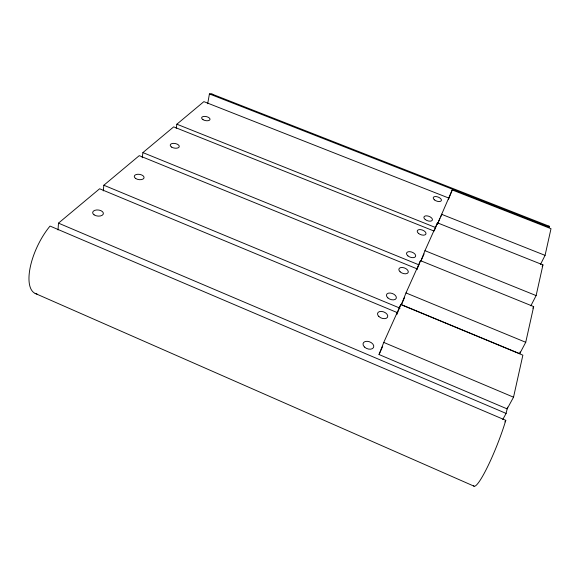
<?xml version="1.0" encoding="UTF-8"?>
<svg xmlns="http://www.w3.org/2000/svg" width="580" height="580" viewBox="0 0 580 580"><rect width="100%" height="100%" fill="white"/><g stroke="black" fill="none" stroke-linecap="round" stroke-linejoin="round"><path stroke-width="0.87" d="M58.036 229.963L58.486 223.14L99.629 188.761L397.271 312.598M103.269 190.936L103.856 185.23L139.251 155.65L417.296 268.946M142.223 157.789L142.905 152.591L173.681 126.875L434.028 231.043M176.233 128.347L176.878 124.2L203.877 101.638L448.789 198.063M207.683 103.733L209.423 93.938A33.553 10.628 -69.4 0 1 212.831 94.605M513.532 397.184L522.87 355.163L400.765 304.551L383.757 342.425L379.03 354.532L507.137 408.885L513.532 397.184L383.757 342.425M525.734 342.287L533.673 306.595L420.486 260.652L405.993 292.929L401.389 304.63L519.716 353.669L525.734 342.287L405.993 292.929M530.845 305.82L536.123 295.582L542.952 264.886L437.465 222.843L424.959 250.676L420.826 261.152L424.111 253.917M540.458 264.487L545.07 255.367L551 228.687L452.233 189.95L437.363 224.221L439.966 218.508M502.751 419.55L506.108 413.417L507.536 407.131M519.716 353.669L520.115 351.915M396.792 314.672L400.765 304.551M416.955 269.591L420.486 260.652M434.355 230.673L437.465 222.843M448.362 199.694L452.233 189.95M379.03 354.532L382.67 346.412M401.389 304.63L404.673 297.293M440.699 216.876L441.8 214.419M542.169 266.423L542.952 264.886M532.853 308.183L533.673 306.595M504.912 421.914L505.789 420.326L50.039 226.069A44.189 18.277 -64.4 0 0 30.029 268.279A44.189 18.277 -64.4 0 0 37.019 294.009M211.831 94.018L549.057 226.171M209.423 93.938L549.441 227.237A35.481 3.574 -67 0 0 548.629 226.207M441.344 214.201L545.07 255.367M176.878 124.2L435.689 227.577M424.959 250.676L536.123 295.582M142.905 152.591L418.941 264.85M103.856 185.23L400.04 308.183M58.486 223.14L506.108 413.417M35.133 293.407L474.099 486.207M505.789 420.326A47.575 6.373 -68.5 0 1 487.338 467.255A47.575 6.373 -68.5 0 1 473.548 485.728M434.427 199.868A4.321 2.146 20.3 0 0 441.308 200.702A4.321 2.146 20.3 0 0 436.247 196.584A4.321 2.146 20.3 0 0 434.427 199.868M425.22 219.508A4.495 2.327 20.4 0 0 432.332 220.161A4.495 2.327 20.4 0 0 426.909 215.847A4.495 2.327 20.4 0 0 425.22 219.508M203.036 119.697A4.277 2.052 11.8 0 0 209.953 119.654A4.277 2.052 11.8 0 0 204.501 116.391A4.277 2.052 11.8 0 0 203.036 119.697M418.463 233.356A4.618 2.458 20.5 0 0 425.858 234.161A4.618 2.458 20.5 0 0 420.522 229.6A4.618 2.458 20.5 0 0 418.463 233.356M407.899 255.874A4.814 2.675 20.7 0 0 415.57 256.469A4.814 2.675 20.7 0 0 409.842 251.662A4.814 2.675 20.7 0 0 407.899 255.874M171.658 147.11A4.589 2.327 10.4 0 0 179.169 146.936A4.589 2.327 10.4 0 0 173.442 143.369A4.589 2.327 10.4 0 0 171.658 147.11M400.12 271.824A4.959 2.835 20.8 0 0 408.117 272.593A4.959 2.835 20.8 0 0 402.484 267.489A4.959 2.835 20.8 0 0 400.12 271.824M387.875 297.91A5.191 3.103 20.9 0 0 396.198 298.417A5.191 3.103 20.9 0 0 390.137 293.016A5.191 3.103 20.9 0 0 387.875 297.91M135.706 178.51A4.952 2.661 8.7 0 0 143.92 178.183A4.952 2.661 8.7 0 0 137.902 174.254A4.952 2.661 8.7 0 0 135.706 178.51M378.834 316.484A5.35 3.306 21.1 0 0 387.527 317.188A5.35 3.306 21.1 0 0 381.56 311.416A5.35 3.306 21.1 0 0 378.834 316.484M364.472 347.036A5.619 3.654 21.3 0 0 373.578 347.427A5.619 3.654 21.3 0 0 367.125 341.294A5.619 3.654 21.3 0 0 364.472 347.036M94.098 214.846A5.394 3.067 6.3 0 0 103.16 214.317A5.394 3.067 6.3 0 0 96.816 209.945A5.394 3.067 6.3 0 0 94.098 214.846"/></g></svg>
